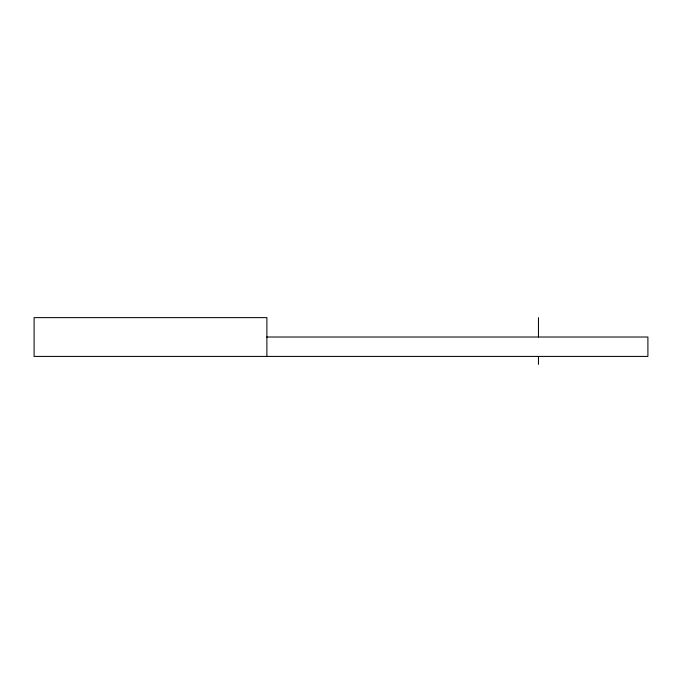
<?xml version="1.0" encoding="UTF-8"?>
<svg xmlns="http://www.w3.org/2000/svg" width="682" height="682" viewBox="0 0 682 682"><rect width="100%" height="100%" fill="white"/><g stroke="black" fill="none" stroke-linecap="round" stroke-linejoin="round"><path stroke-width="1.02" d="M266.764 337.019L647.9 337.019L647.9 356.422L34.1 356.422L34.1 317.624L266.884 317.624L266.884 356.422M538.456 317.624L538.456 337.019M538.456 356.422L538.456 364.376"/></g></svg>
